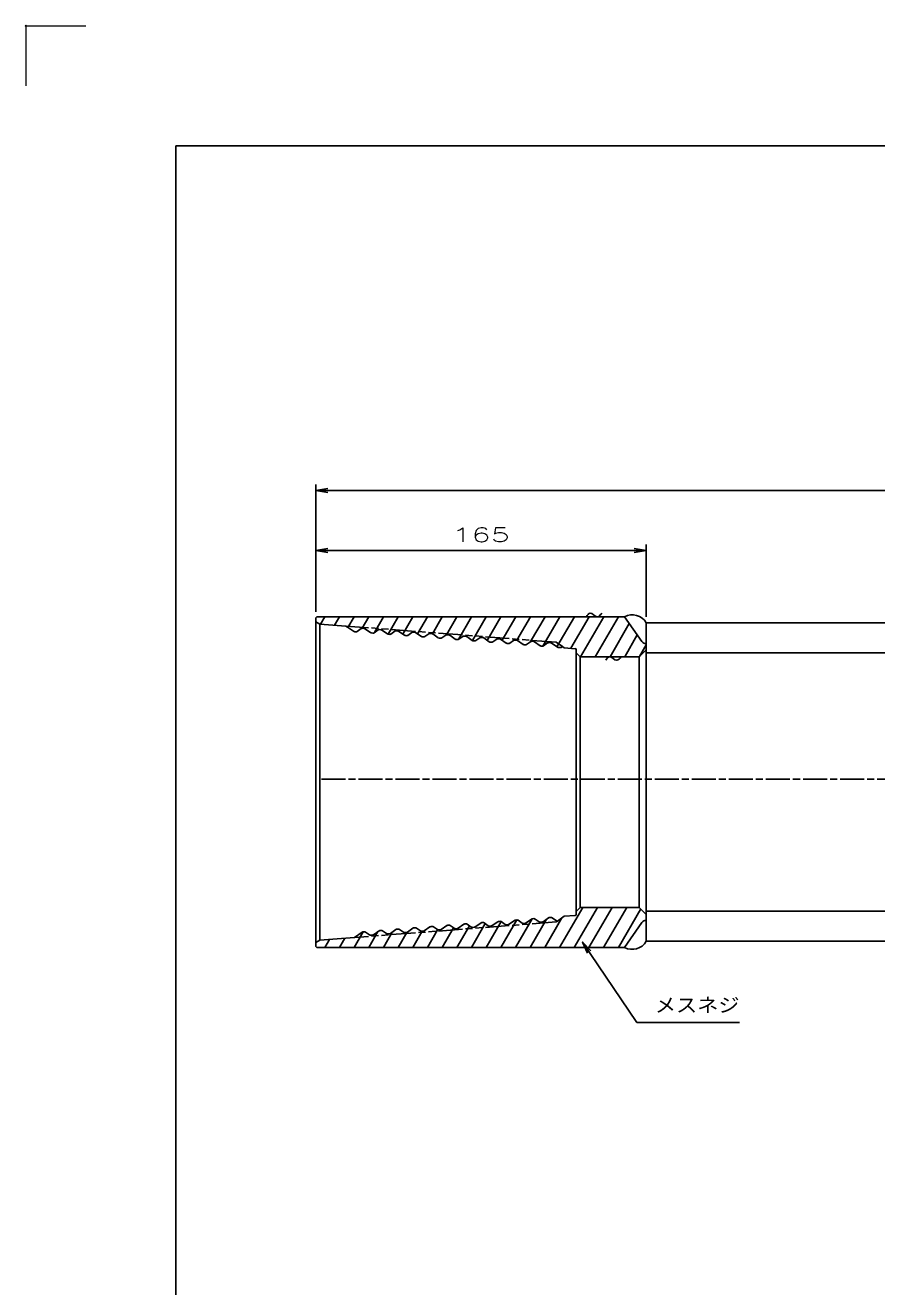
# Model space of a CAD drawing. Units: millimetres at full size, sheet at 1:1; details may follow other scales. Extents: x -1027 to 755, y 2526 to 3786.
# Drawn here: x -1027 to -602, y 3156 to 3786 of the extents above; entities that cross this region are included whole.
import ezdxf
from ezdxf.enums import TextEntityAlignment as Align

# ---------------------------------------------------------------- set-up
doc = ezdxf.new("R2010")
doc.units = ezdxf.units.MM
doc.header["$PDMODE"] = 32
doc.header["$PDSIZE"] = 0.5
for name, pattern in [('CHAIN', [18.5, 12, -1.5, 3.5, -1.5]), ('CHAIN_DOUBLE_DASH', [23.5, 12, -1.5, 3.5, -1.5, 3.5, -1.5]), ('DASHED_SPACED', [12, 6, -6])]:
    doc.linetypes.add(name, pattern=pattern)
for name, color, linetype, lineweight in [('02細線', 81, 'Continuous', 25), ('06寸法注記', 7, 'Continuous', 25), ('0_2', 7, 'Continuous', 25), ('1外形線', 7, 'Continuous', 25), ('7枠', 7, 'Continuous', 25), ('AM_VIEWS', 1, 'Continuous', 15), ('中心線', 1, 'CHAIN', 25), ('画層4', 6, 'DASHED_SPACED', 25), ('細線', 7, 'Continuous', 25)]:
    doc.layers.add(name, color=color, linetype=linetype, lineweight=lineweight)
doc.styles.add('simplex.shx', font='')
doc.styles.get('simplex.shx').set_extended_font_data('simplex.shx')

# ---------------------------------------------------------------- blocks, each defined once
blk = doc.blocks.new('open_arrow')
at = {"color": 0, "linetype": 'Continuous', "lineweight": -2}
blk.add_lwpolyline([(7.5, 1.25), (0, 0), (7.5, -1.25)], dxfattribs=at)

msp = doc.modelspace()

# ---------------------------------------------------------------- linework, layer by layer
at = {"layer": '02細線'}
for p, q in [((-879.564, 3486.94), (-877.441, 3490.618)), ((-872.544, 3486.4), (-870.109, 3490.618)), ((-865.87, 3485.259), (-862.776, 3490.618)), ((-858.782, 3484.836), (-855.444, 3490.618)), ((-852.643, 3482.769), (-848.112, 3490.618)), ((-845.835, 3481.862), (-840.779, 3490.618)), ((-838.474, 3481.91), (-833.447, 3490.618)), ((-831.083, 3482.013), (-826.115, 3490.618)), ((-823.704, 3482.094), (-818.782, 3490.618)), ((-816.687, 3481.547), (-811.45, 3490.618)), ((-810.667, 3479.274), (-804.118, 3490.618)), ((-803.681, 3478.674), (-796.785, 3490.618)), ((-796.295, 3478.766), (-789.453, 3490.618)), ((-788.904, 3478.869), (-782.12, 3490.618)), ((-781.557, 3478.894), (-774.788, 3490.618)), ((-774.654, 3478.151), (-767.456, 3490.618)), ((-768.603, 3475.931), (-760.123, 3490.618)), ((-761.508, 3475.52), (-752.791, 3490.618)), ((-754.578, 3474.823), (-745.459, 3490.618)), ((-749.673, 3470.618), (-738.126, 3490.618)), ((-742.341, 3470.618), (-730.794, 3490.618)), ((-735.009, 3470.618), (-725.412, 3487.24)), ((-727.676, 3470.618), (-721.393, 3481.501)), ((-720.3, 3470.694), (-716.876, 3476.624)), ((-782.178, 3325.418), (-773.939, 3339.689)), ((-767.514, 3325.418), (-759.001, 3340.162)), ((-760.181, 3325.418), (-748.634, 3345.418)), ((-752.849, 3325.418), (-741.302, 3345.418)), ((-745.516, 3325.418), (-733.969, 3345.418)), ((-738.184, 3325.418), (-726.637, 3345.418)), ((-730.852, 3325.418), (-719.697, 3344.738)), ((-833.505, 3325.418), (-828.839, 3333.499)), ((-826.172, 3325.418), (-821.088, 3334.223)), ((-818.84, 3325.418), (-813.169, 3335.24)), ((-811.508, 3325.418), (-805.242, 3336.27)), ((-804.175, 3325.418), (-797.315, 3337.3)), ((-796.843, 3325.418), (-789.388, 3338.33)), ((-789.511, 3325.418), (-781.588, 3339.14)), ((-774.846, 3325.418), (-766.707, 3339.514)), ((-877.499, 3325.418), (-875.181, 3329.433)), ((-870.166, 3325.418), (-867.508, 3330.023)), ((-862.834, 3325.418), (-858.32, 3333.237)), ((-855.502, 3325.418), (-850.945, 3333.31)), ((-848.169, 3325.418), (-843.752, 3333.068)), ((-840.837, 3325.418), (-836.498, 3332.932))]:
    msp.add_line(p, q, dxfattribs=at)
at = {"layer": '06寸法注記'}
for p, q in [((-881.876, 3493.118), (-881.876, 3526.713)), ((-881.876, 3523.713), (-716.876, 3523.713)), ((-716.876, 3490.517), (-716.876, 3526.713))]:
    msp.add_line(p, q, dxfattribs=at)
msp.add_lwpolyline([(-748.74, 3328.128), (-721.601, 3287.996), (-715.601, 3287.996), (-670.27, 3287.996)], dxfattribs=at)
at = {"layer": '0_2'}
msp.add_line((-857.758, 3333.28), (-858.347, 3333.235), dxfattribs=at)
for centre, start, end in [((-717.022, 3479.618), 215, 270), ((-717.022, 3336.418), 90, 145)]:
    msp.add_arc(centre, 2.5, start, end, dxfattribs=at)
at = {"layer": '1外形線'}
for p, q in [((-881.376, 3490.618), (-881.876, 3490.118)), ((-881.876, 3490.118), (-881.876, 3488.118)), ((-879.882, 3486.964), (-881.876, 3488.118)), ((-881.876, 3488.118), (-881.876, 3408.018)), ((-727.776, 3490.618), (-881.376, 3490.618)), ((-879.882, 3486.964), (-879.882, 3408.018)), ((-866.876, 3485.964), (-879.882, 3486.964)), ((-866.876, 3485.964), (-866.072, 3485.401)), ((-866.072, 3485.401), (-863.09, 3483.312)), ((-859.347, 3484.655), (-861.332, 3483.265)), ((-858.697, 3484.833), (-857.877, 3484.77)), ((-857.38, 3484.592), (-854.622, 3482.661)), ((-727.776, 3490.618), (-719.07, 3478.184)), ((-716.876, 3487.517), (-716.876, 3477.118)), ((-716.876, 3487.517), (-497.614, 3487.517)), ((-862.593, 3483.134), (-861.982, 3483.087)), ((-854.125, 3482.483), (-853.514, 3482.436)), ((-850.879, 3484.004), (-852.864, 3482.614)), ((-850.229, 3484.182), (-849.409, 3484.119)), ((-848.912, 3483.941), (-846.154, 3482.01)), ((-845.657, 3481.832), (-845.046, 3481.785)), ((-842.411, 3483.353), (-844.396, 3481.963)), ((-841.761, 3483.53), (-840.941, 3483.467)), ((-840.444, 3483.289), (-837.686, 3481.358)), ((-837.189, 3481.18), (-836.578, 3481.133)), ((-833.943, 3482.701), (-835.928, 3481.311)), ((-833.293, 3482.879), (-832.473, 3482.816)), ((-831.976, 3482.638), (-829.218, 3480.707)), ((-828.721, 3480.529), (-828.11, 3480.482)), ((-825.475, 3482.05), (-827.46, 3480.66)), ((-824.825, 3482.228), (-824.005, 3482.165)), ((-823.508, 3481.987), (-820.75, 3480.055)), ((-820.253, 3479.877), (-819.642, 3479.831)), ((-817.007, 3481.398), (-818.992, 3480.008)), ((-816.357, 3481.576), (-815.537, 3481.513)), ((-815.04, 3481.335), (-812.282, 3479.404)), ((-811.785, 3479.226), (-811.174, 3479.179)), ((-808.539, 3480.747), (-810.524, 3479.357)), ((-807.889, 3480.925), (-807.069, 3480.862)), ((-806.572, 3480.684), (-803.814, 3478.753)), ((-803.317, 3478.575), (-802.706, 3478.528)), ((-800.071, 3480.096), (-802.056, 3478.706)), ((-799.421, 3480.274), (-798.601, 3480.21)), ((-798.104, 3480.033), (-795.346, 3478.101)), ((-791.603, 3479.444), (-793.588, 3478.054)), ((-790.953, 3479.622), (-790.133, 3479.559)), ((-789.636, 3479.381), (-786.878, 3477.45)), ((-783.135, 3478.793), (-785.12, 3477.403)), ((-782.485, 3478.971), (-781.665, 3478.908)), ((-781.168, 3478.73), (-778.41, 3476.798)), ((-774.017, 3478.319), (-773.197, 3478.256)), ((-794.849, 3477.923), (-794.238, 3477.876)), ((-786.381, 3477.272), (-785.77, 3477.225)), ((-777.913, 3476.621), (-777.302, 3476.574)), ((-774.667, 3478.142), (-776.652, 3476.752)), ((-772.7, 3478.078), (-769.942, 3476.147)), ((-769.445, 3475.969), (-768.834, 3475.922)), ((-766.199, 3477.49), (-768.184, 3476.1)), ((-765.549, 3477.668), (-764.729, 3477.605)), ((-764.232, 3477.427), (-761.474, 3475.496)), ((-760.977, 3475.318), (-759.721, 3475.221)), ((-758.697, 3475.661), (-759.071, 3475.399)), ((-759.055, 3475.41), (-759.071, 3475.399)), ((-758.697, 3475.661), (-757.855, 3475.071)), ((-752.338, 3474.653), (-757.855, 3475.071)), ((-751.876, 3474.155), (-751.876, 3472.618)), ((-749.876, 3470.618), (-751.876, 3472.618)), ((-751.876, 3472.618), (-751.876, 3408.018)), ((-720.376, 3470.618), (-716.876, 3474.118)), ((-716.876, 3477.118), (-717.022, 3477.118)), ((-716.876, 3477.118), (-716.876, 3474.118)), ((-716.876, 3474.118), (-716.876, 3408.018)), ((-716.876, 3472.517), (-505.573, 3472.517)), ((-720.376, 3470.618), (-749.876, 3470.618)), ((-749.876, 3470.618), (-749.876, 3408.018)), ((-720.376, 3470.618), (-720.376, 3408.018)), ((-881.876, 3327.918), (-881.876, 3408.018)), ((-879.882, 3329.071), (-879.882, 3408.018)), ((-751.876, 3343.418), (-751.876, 3408.018)), ((-749.876, 3345.418), (-749.876, 3408.018)), ((-720.376, 3345.418), (-720.376, 3408.018)), ((-716.876, 3341.918), (-716.876, 3408.018)), ((-773.078, 3339.794), (-773.667, 3339.749)), ((-768.466, 3338.283), (-765.696, 3340.222)), ((-764.61, 3340.446), (-765.199, 3340.4)), ((-761.763, 3338.73), (-763.96, 3340.268)), ((-761.297, 3338.554), (-757.855, 3340.964)), ((-752.338, 3341.382), (-757.855, 3340.964)), ((-749.876, 3345.418), (-751.876, 3343.418)), ((-751.876, 3341.881), (-751.876, 3343.418)), ((-720.376, 3345.418), (-749.876, 3345.418)), ((-720.376, 3345.418), (-716.876, 3341.918)), ((-716.876, 3343.517), (-514.92, 3343.517)), ((-716.876, 3338.918), (-716.876, 3341.918)), ((-853.146, 3331.769), (-850.376, 3333.709)), ((-849.29, 3333.932), (-849.879, 3333.887)), ((-846.645, 3332.357), (-848.64, 3333.754)), ((-844.678, 3332.42), (-841.908, 3334.36)), ((-840.822, 3334.583), (-841.411, 3334.538)), ((-838.177, 3333.009), (-840.172, 3334.405)), ((-836.21, 3333.072), (-833.44, 3335.011)), ((-832.354, 3335.235), (-832.943, 3335.189)), ((-829.709, 3333.66), (-831.704, 3335.057)), ((-829.059, 3333.482), (-828.239, 3333.545)), ((-827.742, 3333.723), (-824.972, 3335.663)), ((-823.886, 3335.886), (-824.475, 3335.841)), ((-821.241, 3334.311), (-823.236, 3335.708)), ((-820.591, 3334.134), (-819.771, 3334.197)), ((-819.274, 3334.375), (-816.504, 3336.314)), ((-815.418, 3336.537), (-816.007, 3336.492)), ((-812.773, 3334.963), (-814.768, 3336.359)), ((-812.123, 3334.785), (-811.303, 3334.848)), ((-810.806, 3335.026), (-808.036, 3336.966)), ((-806.95, 3337.189), (-807.539, 3337.143)), ((-804.305, 3335.614), (-806.3, 3337.011)), ((-803.655, 3335.436), (-802.835, 3335.499)), ((-802.338, 3335.677), (-799.568, 3337.617)), ((-798.482, 3337.84), (-799.071, 3337.795)), ((-795.837, 3336.266), (-797.832, 3337.662)), ((-795.187, 3336.088), (-794.367, 3336.151)), ((-793.87, 3336.329), (-791.1, 3338.268)), ((-790.014, 3338.492), (-790.603, 3338.446)), ((-787.369, 3336.917), (-789.364, 3338.314)), ((-786.719, 3336.739), (-785.899, 3336.802)), ((-785.402, 3336.98), (-782.632, 3338.92)), ((-781.546, 3339.143), (-782.135, 3339.098)), ((-778.901, 3337.568), (-780.896, 3338.965)), ((-778.251, 3337.39), (-777.431, 3337.454)), ((-776.934, 3337.631), (-774.164, 3339.571)), ((-770.433, 3338.22), (-772.428, 3339.616)), ((-769.783, 3338.042), (-768.963, 3338.105)), ((-727.776, 3325.418), (-719.07, 3337.852)), ((-716.876, 3338.918), (-717.022, 3338.918)), ((-716.876, 3338.918), (-716.876, 3328.517)), ((-879.978, 3329.07), (-881.972, 3327.917)), ((-881.972, 3325.917), (-881.972, 3327.917)), ((-862.642, 3330.397), (-879.882, 3329.071)), ((-862.642, 3330.397), (-858.844, 3333.057)), ((-855.113, 3331.706), (-857.108, 3333.103)), ((-854.463, 3331.528), (-853.643, 3331.591)), ((-845.995, 3332.179), (-845.175, 3332.242)), ((-837.527, 3332.831), (-836.707, 3332.894)), ((-716.876, 3328.517), (-522.12, 3328.517)), ((-881.472, 3325.417), (-881.972, 3325.917)), ((-727.776, 3325.418), (-881.376, 3325.418))]:
    msp.add_line(p, q, dxfattribs=at)
for centre, radius, start, end in [((-723.931, 3483.426), 8.155, 30.10358, 118.13268), ((-858.773, 3483.836), 1, 85.6013, 125), ((-857.953, 3483.773), 1, 55, 85.6013), ((-862.516, 3484.131), 1, 235, 265.6013), ((-861.906, 3484.085), 1, 265.6013, 305), ((-854.048, 3483.48), 1, 235, 265.6013), ((-853.438, 3483.433), 1, 265.6013, 305), ((-850.305, 3483.185), 1, 85.6013, 125), ((-849.485, 3483.122), 1, 55, 85.6013), ((-845.58, 3482.829), 1, 235, 265.6013), ((-844.97, 3482.782), 1, 265.6013, 305), ((-841.837, 3482.533), 1, 85.6013, 125), ((-841.017, 3482.47), 1, 55, 85.6013), ((-837.112, 3482.177), 1, 235, 265.6013), ((-836.502, 3482.13), 1, 265.6013, 305), ((-833.369, 3481.882), 1, 85.6013, 125), ((-832.549, 3481.819), 1, 55, 85.6013), ((-828.644, 3481.526), 1, 235, 265.6013), ((-828.034, 3481.479), 1, 265.6013, 305), ((-824.901, 3481.231), 1, 85.6013, 125), ((-824.081, 3481.168), 1, 55, 85.6013), ((-820.176, 3480.875), 1, 235, 265.6013), ((-819.566, 3480.828), 1, 265.6013, 305), ((-816.433, 3480.579), 1, 85.6013, 125), ((-815.613, 3480.516), 1, 55, 85.6013), ((-811.708, 3480.223), 1, 235, 265.6013), ((-811.098, 3480.176), 1, 265.6013, 305), ((-807.965, 3479.928), 1, 85.6013, 125), ((-807.145, 3479.865), 1, 55, 85.6013), ((-803.24, 3479.572), 1, 235, 265.6013), ((-802.63, 3479.525), 1, 265.6013, 305), ((-799.497, 3479.277), 1, 85.6013, 125), ((-798.677, 3479.213), 1, 55, 85.6013), ((-791.029, 3478.625), 1, 85.6013, 125), ((-790.209, 3478.562), 1, 55, 85.6013), ((-782.561, 3477.974), 1, 85.6013, 125), ((-781.741, 3477.911), 1, 55, 85.6013), ((-774.093, 3477.322), 1, 85.6013, 125), ((-794.772, 3478.92), 1, 235, 265.6013), ((-794.162, 3478.873), 1, 265.6013, 305), ((-786.304, 3478.269), 1, 235, 265.6013), ((-785.694, 3478.222), 1, 265.6013, 305), ((-777.836, 3477.618), 1, 235, 265.6013), ((-777.226, 3477.571), 1, 265.6013, 305), ((-773.273, 3477.259), 1, 55, 85.6013), ((-769.368, 3476.966), 1, 235, 265.6013), ((-768.758, 3476.919), 1, 265.6013, 305), ((-765.625, 3476.671), 1, 85.6013, 125), ((-764.805, 3476.608), 1, 55, 85.6013), ((-760.9, 3476.315), 1, 235, 265.6013), ((-759.644, 3476.218), 1, 265.6013, 305), ((-752.376, 3474.155), 0.5, 0, 85.6013), ((-773.59, 3338.752), 1, 94.3987, 125), ((-773.001, 3338.797), 1, 55, 94.3987), ((-765.122, 3339.403), 1, 94.3987, 125), ((-764.533, 3339.449), 1, 55, 94.3987), ((-752.376, 3341.881), 0.5, 274.3987, 0), ((-849.802, 3332.889), 1, 94.3987, 125), ((-849.213, 3332.935), 1, 55, 94.3987), ((-841.334, 3333.541), 1, 94.3987, 125), ((-840.745, 3333.586), 1, 55, 94.3987), ((-832.866, 3334.192), 1, 94.3987, 125), ((-832.277, 3334.238), 1, 55, 94.3987), ((-829.135, 3334.479), 1, 235, 274.3987), ((-828.315, 3334.542), 1, 274.3987, 305), ((-824.398, 3334.844), 1, 94.3987, 125), ((-823.809, 3334.889), 1, 55, 94.3987), ((-820.667, 3335.131), 1, 235, 274.3987), ((-819.847, 3335.194), 1, 274.3987, 305), ((-815.93, 3335.495), 1, 94.3987, 125), ((-815.341, 3335.54), 1, 55, 94.3987), ((-812.199, 3335.782), 1, 235, 274.3987), ((-811.379, 3335.845), 1, 274.3987, 305), ((-807.462, 3336.146), 1, 94.3987, 125), ((-806.873, 3336.192), 1, 55, 94.3987), ((-803.731, 3336.433), 1, 235, 274.3987), ((-802.911, 3336.496), 1, 274.3987, 305), ((-798.994, 3336.798), 1, 94.3987, 125), ((-798.405, 3336.843), 1, 55, 94.3987), ((-795.263, 3337.085), 1, 235, 274.3987), ((-794.443, 3337.148), 1, 274.3987, 305), ((-790.526, 3337.449), 1, 94.3987, 125), ((-789.937, 3337.494), 1, 55, 94.3987), ((-786.795, 3337.736), 1, 235, 274.3987), ((-785.975, 3337.799), 1, 274.3987, 305), ((-782.058, 3338.101), 1, 94.3987, 125), ((-781.469, 3338.146), 1, 55, 94.3987), ((-778.327, 3338.388), 1, 235, 274.3987), ((-777.507, 3338.451), 1, 274.3987, 305), ((-769.859, 3339.039), 1, 235, 274.3987), ((-769.039, 3339.102), 1, 274.3987, 305), ((-761.189, 3339.549), 1, 235, 263.83404), ((-858.27, 3332.238), 1, 94.3987, 125), ((-857.681, 3332.283), 1, 55, 94.3987), ((-854.539, 3332.525), 1, 235, 274.3987), ((-853.719, 3332.588), 1, 274.3987, 305), ((-846.071, 3333.176), 1, 235, 274.3987), ((-845.251, 3333.24), 1, 274.3987, 305), ((-837.603, 3333.828), 1, 235, 274.3987), ((-836.783, 3333.891), 1, 274.3987, 305), ((-723.931, 3332.607), 8.155, 241.86732, 329.89642)]:
    msp.add_arc(centre, radius, start, end, dxfattribs=at)
for points in [[(-746.904, 3490.618), (-746.306, 3491.474), (-745.708, 3492.33), (-744.998, 3492.387), (-743.894, 3492.475), (-742.518, 3490.631), (-741.362, 3490.618), (-740.552, 3490.608), (-739.851, 3491.497), (-739.149, 3492.387)], [(-737.167, 3468.847), (-736.57, 3469.703), (-735.972, 3470.559), (-735.262, 3470.616), (-734.157, 3470.705), (-732.781, 3468.861), (-731.626, 3468.847), (-730.816, 3468.838), (-730.114, 3469.727), (-729.412, 3470.616)]]:
    msp.add_open_spline(points, degree=3, knots=[0, 0, 0, 0, 1, 1, 1, 2, 2, 2, 3, 3, 3, 3], dxfattribs=at)
at = {"layer": '7枠'}
for p in [(-951.809, 2555.803), (725.191, 3725.803)]:
    msp.add_line(p, (-951.809, 3725.803), dxfattribs=at)
at = {"layer": 'AM_VIEWS'}
for q in [(-1026.809, 3755.803), (-996.809, 3785.803)]:
    msp.add_line((-1026.809, 3785.803), q, dxfattribs=at)
at = {"layer": 'AM_VIEWS', "color": 7}
msp.add_point((-1026.809, 3785.803), dxfattribs=at)
at = {"layer": '中心線'}
msp.add_line((-879.125, 3409.41), (-125.023, 3409.41), dxfattribs=at)
at = {"layer": '画層4', "linetype": 'CHAIN_DOUBLE_DASH'}
for p, q in [((-761.878, 3477.888), (-866.876, 3485.964)), ((-761.878, 3477.888), (-758.697, 3475.661)), ((-761.878, 3338.147), (-862.642, 3330.397)), ((-761.878, 3338.147), (-761.297, 3338.554))]:
    msp.add_line(p, q, dxfattribs=at)
at = {"layer": '細線'}
for p, q in [((-881.876, 3493.118), (-881.876, 3556.713)), ((-881.876, 3553.713), (-122.623, 3553.713))]:
    msp.add_line(p, q, dxfattribs=at)

# ---------------------------------------------------------------- block references
at = {"layer": '06寸法注記', "xscale": 0.8, "yscale": 0.8}
msp.add_blockref('open_arrow', (-881.876, 3523.713), dxfattribs=at)
for p, rotation in [((-716.876, 3523.713), 180), ((-748.74, 3328.128), 304.1)]:
    msp.add_blockref('open_arrow', p, dxfattribs=dict(at, rotation=rotation))
at = {"layer": '細線', "xscale": 0.8, "yscale": 0.8}
msp.add_blockref('open_arrow', (-881.876, 3553.713), dxfattribs=at)

# ---------------------------------------------------------------- texts
at = {"layer": '06寸法注記', "style": 'simplex.shx', "width": 1.6}
msp.add_text('165', height=7.038, dxfattribs=at).set_placement((-799.376, 3531.513), align=Align.MIDDLE_CENTER)
at = {"layer": '06寸法注記', "style": 'simplex.shx', "width": 1.1}
msp.add_text('メスネジ', height=7.038, dxfattribs=at).set_placement((-712.601, 3290.996), align=Align.BOTTOM_LEFT)

doc.saveas('drawing.dxf')
